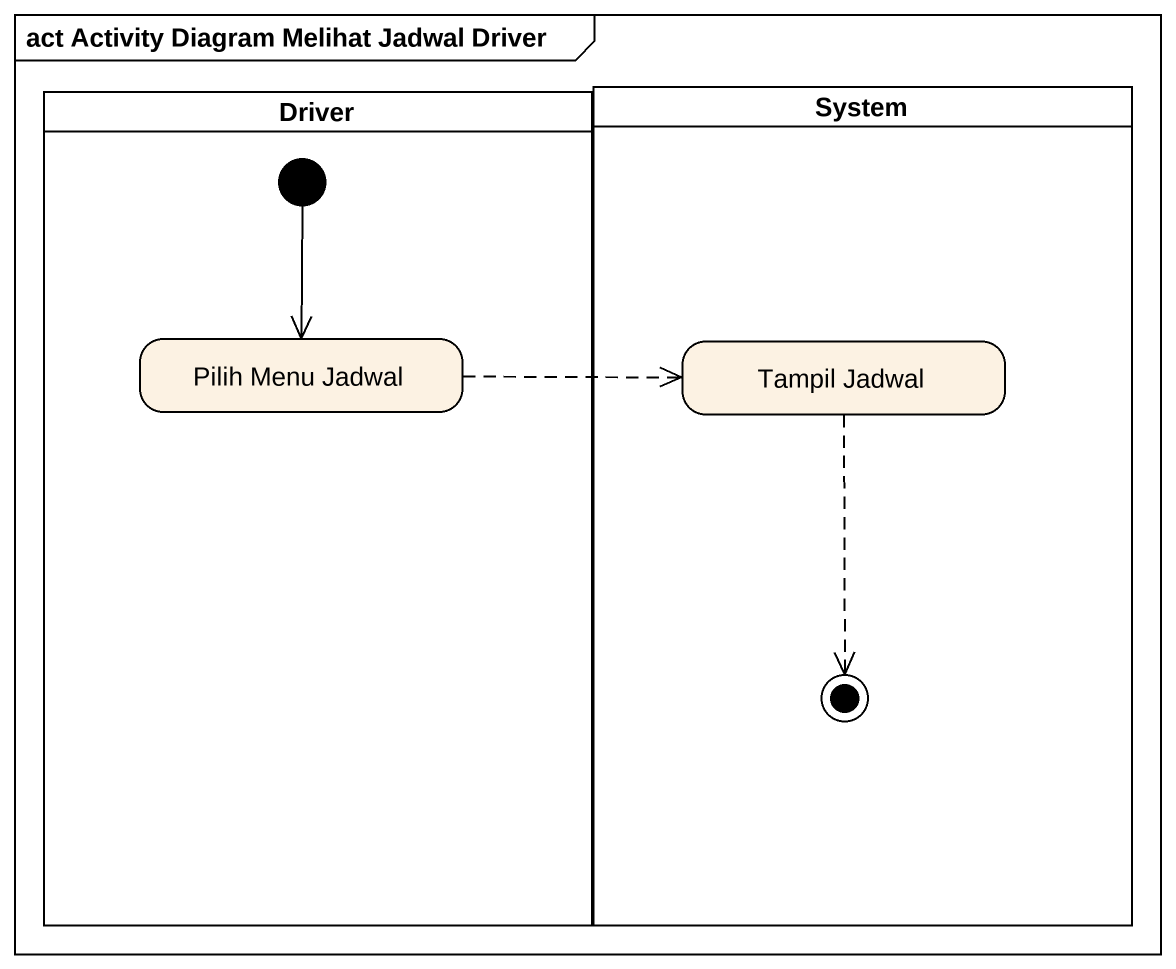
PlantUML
@startuml
mainframe act Activity Diagram Melihat Jadwal Driver
hide empty description
state Driver <<partition>> {
  state "Pilih Menu Jadwal" as Pilih_Menu_Jadwal
  [*] --> Pilih_Menu_Jadwal
}
state System <<partition>> {
  state "Tampil Jadwal" as Tampil_Jadwal
  Tampil_Jadwal -[dashed]-> [*]
}
Pilih_Menu_Jadwal -right[dashed]-> Tampil_Jadwal
@enduml
